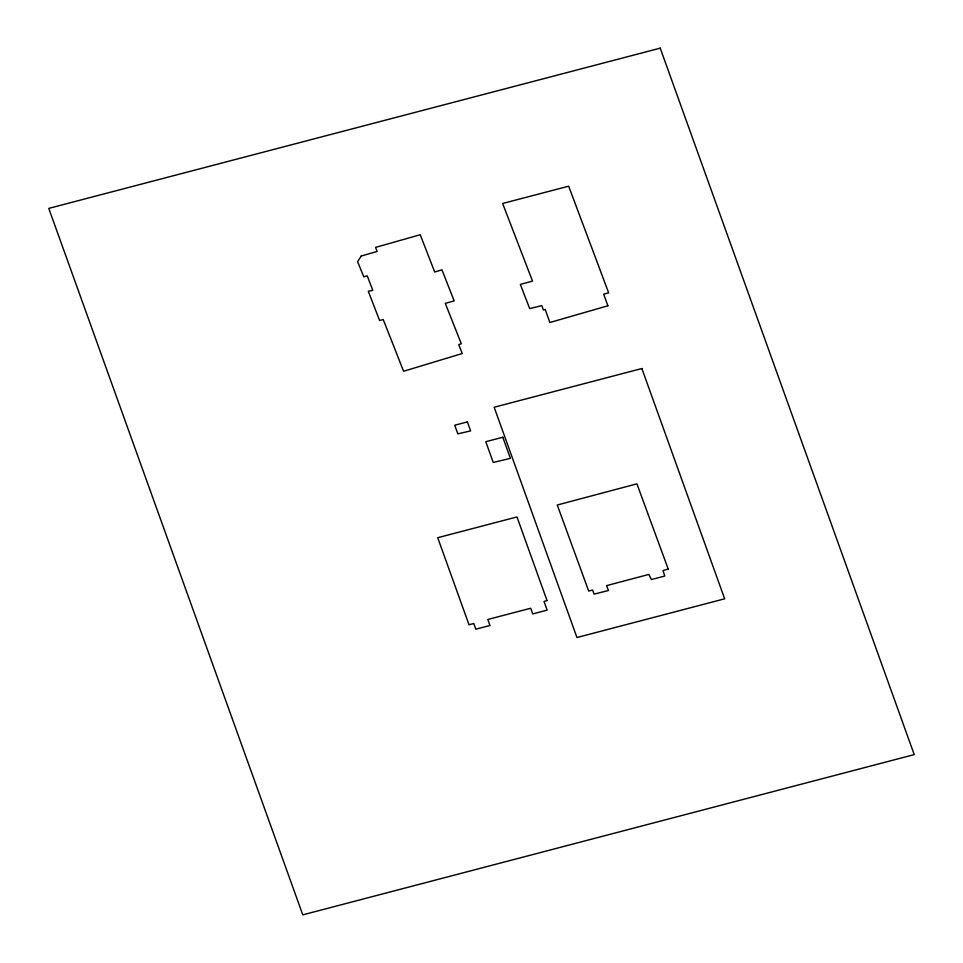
<?xml version="1.0" encoding="UTF-8"?>
<svg xmlns="http://www.w3.org/2000/svg" width="963" height="963" viewBox="0 0 963 963"><rect width="100%" height="100%" fill="white"/><g stroke="black" fill="none" stroke-linecap="round" stroke-linejoin="round"><path stroke-width="1.44" d="M361.294 255.989L357.574 261.635L363.821 276.838L367.216 275.815L372.789 290.32L368.299 291.247L379.578 320.462L383.238 319.56L403.593 371.261L462.264 353.517L458.701 344.61L461.301 343.743L445.291 303.357L454.175 300.901L441.933 269.821L434.71 272.035L420.229 234.743L375.594 247.383L377.075 251.487L361.294 255.989M547.032 600.563L544.023 601.466L547.14 610.145L532.732 613.925L530.685 608.243L487.832 619.474L489.986 625.481L475.83 629.188L473.784 623.506L469.017 624.758L437.72 537.715L516.975 516.938L547.032 600.563M668.214 569.049L662.989 570.565L664.783 576.03L651.373 579.545L648.857 574.417L606.546 585.648L608.46 590.5L594.099 594.123L592.618 590.018L588.694 591.053L557.264 505.009L636.916 483.847L668.214 569.049M607.87 305.801L549.885 322.497L545.202 309.484L543.385 309.966L541.82 305.596L529.71 308.617L520.357 284.434L532.515 281.1L502.638 203.482L568.664 186.184L608.664 292.86L603.693 294.16L607.87 305.801M660.221 48.15L48.776 208.393L302.779 914.85L914.224 754.607L660.221 48.15M641.864 368.528L494.163 407.241L576.957 637.518L724.658 598.805L641.864 368.528M467.392 421.902L454.729 425.225L457.822 433.856L470.63 430.906L467.392 421.902M502.806 437.25L485.785 441.704L493.249 462.457L510.39 458.352L502.806 437.25"/></g></svg>
